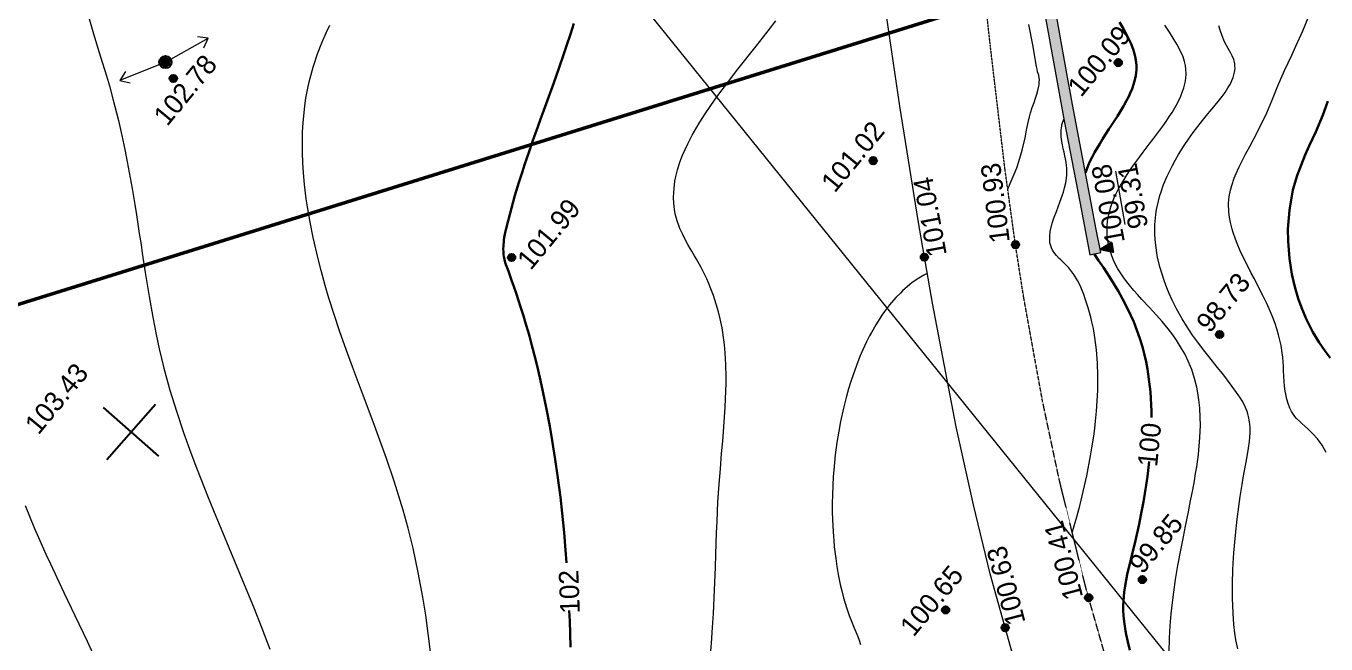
# Model space of a CAD drawing. Header units: millimetres. Extents: x -2893842 to -949497, y -1203244 to 262218.
# Drawn here: x -2516143 to -2463181, y -407266 to -382104 of the extents above; entities that cross this region are included whole.
import ezdxf

# ---------------------------------------------------------------- set-up
doc = ezdxf.new("R2010")
doc.units = ezdxf.units.MM
doc.linetypes.add('g5_05x2', pattern=[3.5, 2.5, -1])
doc.layers.get('0').update_dxf_attribs({"lineweight": 5})
for name, color, linetype in [('!!!_ Размеры', 7, 'Continuous'), ('02_сетка', 253, 'Continuous'), ('06_Инженерно-технические сооружения', 253, 'Continuous'), ('07_Объекты электропередачи', 253, 'Continuous'), ('10_Границы покрытий и угодий', 253, 'Continuous'), ('19_Горизонтали', 253, 'Continuous'), ('61_Отметки высоты поверхности', 253, 'Continuous'), ('65_Границы', 253, 'Continuous')]:
    doc.layers.add(name, color=color, linetype=linetype)
doc.styles.add('LIKE17', font='d431.shx')
doc.styles.add('LIKE36', font='pragmai.shx')
doc.linetypes.add('g5_280_1', pattern='A,0.001,[21,GUGK_2005.shx,S=1,R=180,X=0,Y=0],2', length=2.001)

# ---------------------------------------------------------------- blocks, each defined once
blk = doc.blocks.new('BL_333')
at = {"color": 0}
for p, q in [((0, -3), (0, 3)), ((-3, 0), (3, 0))]:
    blk.add_line(p, q, dxfattribs=at)
blk = doc.blocks.new('g5_106_1a')
h = blk.add_hatch(color=255)
edge = h.paths.add_edge_path()
edge.add_arc((0, 0), 0.212, 0, 360)
at = {"color": 0}
blk.add_circle((0, 0), 0.25, dxfattribs=at)
blk = doc.blocks.new('g5_115_1')
at = {"color": 0, "lineweight": 20}
for points in [[(0, 0), (2, 0)], [(1.647, -0.252), (2, 0), (1.647, 0.252)]]:
    blk.add_lwpolyline(points, dxfattribs=at)
blk = doc.blocks.new('g5_330')
blk.add_hatch(color=0).paths.add_polyline_path([(-0.15, 0, 1), (0.15, 0, 1)])
at = {"color": 0}
blk.add_circle((0, 0), 0.15, dxfattribs=at)
blk = doc.blocks.new('g5_330a')
blk.add_hatch(color=0).paths.add_polyline_path([(0, 0), (-0.2, 0.5), (0.2, 0.5)])
at = {"color": 0}
blk.add_lwpolyline([(0, 0), (-0.2, 0.5), (0.2, 0.5)], close=True, dxfattribs=at)
blk = doc.blocks.new('Топо_07.04.17')
at = {"layer": '06_Инженерно-технические сооружения', "linetype": 'Continuous', "lineweight": 20}
blk.add_hatch(color=7, dxfattribs=at).paths.add_polyline_path([(-572232, -215330), (-572308, -214370), (-572416, -212989), (-572562, -211092), (-572701, -209211), (-572800, -207779), (-572951, -205386), (-573067, -203252), (-573191, -200351), (-573305, -197151), (-573385, -194437), (-573834, -194450), (-573772, -196616), (-573690, -198981), (-573589, -201791), (-573400, -205422), (-573107, -209827), (-572853, -213173), (-572681, -215366)])
at = {"layer": '02_сетка', "color": 3, "linetype": 'Continuous'}
for p, q in [((-613416, -219140), (-611195, -217124)), ((-611298, -219243), (-613314, -217022))]:
    blk.add_line(p, q, dxfattribs=at)
at = {"layer": '06_Инженерно-технические сооружения', "color": 7, "linetype": 'Continuous', "lineweight": 20}
blk.add_lwpolyline([(-572232, -215330), (-572308, -214370), (-572416, -212989), (-572562, -211092), (-572701, -209211), (-572800, -207779), (-572951, -205386), (-573067, -203252), (-573191, -200351), (-573305, -197151), (-573385, -194437), (-573834, -194450), (-573772, -196616), (-573690, -198981), (-573589, -201791), (-573400, -205422), (-573107, -209827), (-572853, -213173), (-572681, -215366)], close=True, dxfattribs=at)
at = {"layer": '06_Инженерно-технические сооружения', "color": 7, "linetype": 'g5_280_1', "lineweight": 20}
blk.add_lwpolyline([(-572232, -215330), (-572308, -214370), (-572416, -212989), (-572562, -211092), (-572701, -209211), (-572800, -207779), (-572951, -205386), (-573067, -203252), (-573191, -200351), (-573305, -197151), (-573385, -194437)], dxfattribs=at)
at = {"layer": '06_Инженерно-технические сооружения', "color": 7, "linetype": 'Continuous', "lineweight": 20}
blk.add_lwpolyline([(-571123, -214306), (-571254, -212102)], dxfattribs=at)
at = {"layer": '07_Объекты электропередачи', "color": 7, "linetype": 'Continuous', "lineweight": 20}
blk.add_lwpolyline([(-307031, -727325), (-304847, -658632), (-420356, -469373), (-603704, -181090), (-608409, -171240)], dxfattribs=at)
at = {"layer": '10_Границы покрытий и угодий', "color": 7, "linetype": 'Continuous', "lineweight": 20}
blk.add_lwpolyline([(-577539, -231859), (-578182, -227815), (-578548, -224950), (-578885, -221712), (-579283, -216608), (-579477, -213280), (-579693, -208486), (-579849, -203804), (-579993, -198294), (-580171, -191884), (-580412, -186082), (-580652, -181291), (-580770, -177482), (-580986, -172319), (-581309, -169362)], dxfattribs=at)
at = {"layer": '10_Границы покрытий и угодий', "color": 7, "linetype": 'g5_05x2', "lineweight": 20}
blk.add_lwpolyline([(-573485, -234176), (-574369, -228863), (-574957, -224312), (-575275, -221015), (-575558, -216777), (-575651, -214618), (-575728, -211492), (-575754, -206430), (-575732, -200669), (-575772, -195066), (-575935, -189275), (-576176, -183459), (-576397, -178575), (-576582, -174359), (-576633, -173141), (-576674, -172218), (-576684, -171421), (-576685, -170982), (-576576, -169610)], dxfattribs=at)
at = {"layer": '19_Горизонтали', "color": 252, "linetype": 'Continuous', "lineweight": 20}
for points in [[(-575707, -212331), (-575580, -212119), (-575376, -211763), (-575248, -211520), (-575128, -211272), (-574939, -210827), (-574770, -210344), (-574674, -210032), (-574598, -209783), (-574501, -209503), (-574439, -209354), (-574339, -209147), (-574246, -208957), (-574168, -208786), (-574101, -208628), (-574041, -208476), (-573982, -208316), (-573962, -208256), (-573939, -208151), (-573939, -208151), (-573926, -208051), (-573924, -207965), (-573929, -207898), (-573933, -207870), (-573960, -207732), (-573970, -207618), (-573978, -207502), (-573987, -207350), (-573993, -207252), (-573998, -207181), (-574034, -206608), (-574092, -205768)], [(-571299, -231822), (-571222, -231226), (-571141, -230747), (-571045, -230266), (-570941, -229808), (-570839, -229397), (-570705, -228898), (-570545, -228346), (-570339, -227670), (-570194, -227210), (-570059, -226789), (-569876, -226221), (-569737, -225789), (-569598, -225346), (-569493, -224999), (-569406, -224699), (-569332, -224432), (-569208, -223940), (-569068, -223265), (-568994, -222772), (-568960, -222459), (-568936, -222064), (-568933, -221740), (-568943, -221456), (-568964, -221208), (-569011, -220859), (-569090, -220482), (-569236, -219995), (-569301, -219816), (-569401, -219574), (-569572, -219215), (-569695, -218986), (-569850, -218725), (-570061, -218401), (-570266, -218112), (-570526, -217759), (-570782, -217415), (-570944, -217192), (-571071, -217011), (-571224, -216779), (-571394, -216498), (-571529, -216244), (-571614, -216063), (-571700, -215848), (-571751, -215697), (-571803, -215514), (-571847, -215307), (-571883, -215032), (-571892, -214855), (-571893, -214703), (-571880, -214491), (-571862, -214340), (-571845, -214241), (-571787, -213993), (-571736, -213827), (-571614, -213522), (-571509, -213308), (-571401, -213116), (-571238, -212860), (-570858, -212352), (-570727, -212195), (-570507, -211943), (-570234, -211647), (-570057, -211461), (-569775, -211168), (-569609, -210996), (-569418, -210797), (-569144, -210503), (-568981, -210320), (-568819, -210131), (-568700, -209984), (-568502, -209720), (-568426, -209609), (-568279, -209370), (-568233, -209287), (-568117, -209043), (-568042, -208841), (-567996, -208671), (-567962, -208487), (-567947, -208294), (-567950, -208147), (-567968, -207982), (-568006, -207790), (-568120, -207428), (-568196, -207240), (-568442, -206720), (-568593, -206425)], [(-568505, -231987), (-568537, -231622), (-568548, -231347), (-568548, -230984), (-568529, -230531), (-568481, -229912), (-568417, -229331), (-568337, -228759), (-568298, -228520), (-568223, -228087), (-568082, -227381), (-567938, -226739), (-567812, -226231), (-567709, -225836), (-567576, -225354), (-567502, -225098), (-567375, -224673), (-567292, -224406), (-567148, -223918), (-567083, -223660), (-567015, -223302), (-566992, -223098), (-566986, -222973), (-566985, -222853), (-566999, -222641), (-567015, -222532), (-567034, -222437), (-567061, -222333), (-567084, -222261), (-567129, -222136), (-567195, -221981), (-567249, -221866), (-567326, -221716), (-567524, -221354), (-567854, -220801), (-568041, -220499), (-568212, -220228), (-568382, -219957), (-568521, -219731), (-568647, -219521), (-568729, -219381), (-568894, -219087), (-569099, -218691), (-569244, -218383), (-569422, -217959), (-569559, -217588), (-569651, -217304), (-569723, -217054), (-569800, -216747), (-569903, -216216), (-569955, -215792), (-569974, -215500), (-569975, -215044), (-569960, -214814), (-569911, -214436), (-569828, -214042), (-569774, -213847), (-569663, -213515), (-569575, -213291), (-569515, -213154), (-569375, -212865), (-569375, -212865), (-569199, -212547), (-568936, -212132), (-568783, -211913), (-568636, -211717), (-568368, -211382), (-568168, -211148), (-567935, -210891), (-567732, -210677), (-567514, -210456), (-567327, -210272), (-567169, -210121), (-566987, -209948), (-566727, -209694), (-566608, -209571), (-566467, -209418), (-566327, -209250), (-566238, -209132), (-566178, -209043), (-566136, -208974), (-566068, -208848), (-566068, -208848), (-565988, -208647), (-565970, -208578), (-565953, -208493), (-565943, -208395), (-565942, -208303), (-565947, -208242), (-565964, -208134), (-565964, -208134), (-566013, -207973), (-566056, -207862), (-566145, -207656), (-566254, -207375), (-566330, -207117), (-566382, -206882), (-566412, -206691)], [(-564021, -224449), (-564158, -224143), (-564220, -224026), (-564317, -223862), (-564475, -223633), (-564654, -223417), (-564773, -223287), (-564879, -223170), (-564969, -223066), (-565065, -222943), (-565126, -222851), (-565196, -222726), (-565238, -222634), (-565289, -222496), (-565344, -222289), (-565374, -222110), (-565394, -221905), (-565400, -221788), (-565402, -221577), (-565398, -221392), (-565376, -220955), (-565365, -220777), (-565356, -220591), (-565350, -220399), (-565348, -220213), (-565359, -219922), (-565409, -219472), (-565452, -219222), (-565501, -218997), (-565584, -218674), (-565642, -218474), (-565743, -218158), (-565866, -217808), (-566000, -217448), (-566136, -217096), (-566233, -216848), (-566358, -216519), (-566478, -216193), (-566580, -215892), (-566671, -215592), (-566723, -215398), (-566786, -215121), (-566811, -214981), (-566847, -214713), (-566863, -214489), (-566863, -214489), (-566864, -214285), (-566831, -213914), (-566775, -213651), (-566693, -213393), (-566622, -213213), (-566490, -212935), (-566390, -212750), (-566237, -212492), (-565922, -212013), (-565701, -211698), (-565350, -211195), (-564870, -210437), (-564611, -209971), (-564298, -209400), (-563954, -208810), (-563591, -208215), (-563384, -207876), (-563035, -207288), (-562757, -206789)]]:
    blk.add_lwpolyline(points, dxfattribs=at)
at = {"layer": '19_Горизонтали', "color": 42, "linetype": 'Continuous', "lineweight": 20}
for points in [[(-601193, -228405), (-601224, -226899), (-601258, -226160), (-601328, -225140), (-601428, -224127), (-601536, -223292), (-601654, -222546), (-601887, -221327), (-602096, -220375), (-602469, -218828), (-602767, -217643), (-603052, -216508), (-603216, -215830), (-603406, -214999), (-603685, -213632), (-603779, -213102), (-603879, -212470), (-603946, -211986), (-604047, -211104), (-604100, -210469), (-604135, -209834), (-604146, -209508), (-604151, -208912), (-604140, -208438), (-604121, -208031), (-604090, -207616), (-604046, -207198), (-603989, -206775), (-603928, -206416), (-603782, -205737), (-603702, -205435), (-603582, -205040), (-603497, -204790), (-603264, -204205), (-603025, -203697), (-602800, -203271), (-602578, -202885), (-602398, -202587)], [(-614757, -227255), (-615038, -226416), (-615417, -225315), (-615758, -224329), (-615973, -223698), (-616167, -223118), (-616306, -222695), (-616450, -222242), (-616646, -221605), (-616922, -220640)], [(-612118, -201178), (-612026, -201756), (-611928, -202274), (-611821, -202812), (-611670, -203606), (-611596, -204036), (-611513, -204568), (-611391, -205479), (-611322, -206103), (-611266, -206678), (-611224, -207191), (-611151, -208282), (-611116, -208951), (-611097, -209372), (-611066, -210136), (-611048, -210597), (-611035, -210955), (-611004, -211746), (-610957, -212733), (-610904, -213592), (-610847, -214306), (-610789, -214898), (-610690, -215707), (-610548, -216622), (-610382, -217503), (-610182, -218432), (-609984, -219258), (-609826, -219882), (-609486, -221139), (-609264, -221925), (-609067, -222606), (-608877, -223261), (-608378, -224991), (-608159, -225774), (-607919, -226666), (-607692, -227553)], [(-589916, -229980), (-589786, -229341), (-589669, -228718), (-589569, -228156), (-589414, -227214), (-589273, -226283), (-589199, -225773), (-589071, -224900), (-589003, -224453), (-588874, -223660), (-588745, -222948), (-588625, -222330), (-588502, -221717), (-588402, -221220), (-588288, -220643), (-588215, -220259), (-588144, -219857), (-588040, -219199), (-588002, -218923), (-587968, -218632), (-587923, -218147), (-587895, -217662), (-587889, -217327), (-587898, -216829), (-587909, -216639), (-587943, -216256), (-587978, -215977), (-588032, -215645), (-588106, -215291), (-588178, -215004), (-588249, -214755), (-588306, -214575), (-588392, -214327), (-588477, -214104), (-588628, -213744), (-588694, -213592), (-588783, -213391), (-588835, -213272), (-588908, -213100), (-589002, -212869), (-589072, -212681), (-589156, -212424), (-589189, -212301), (-589233, -212104), (-589277, -211803), (-589289, -211625), (-589289, -211367), (-589273, -211137), (-589243, -210922), (-589143, -210487), (-589083, -210298), (-588987, -210039), (-588852, -209736), (-588711, -209463), (-588453, -209028), (-588234, -208703), (-587899, -208252), (-587586, -207867), (-587174, -207394), (-586915, -207111), (-586601, -206778), (-586288, -206455), (-586082, -206244), (-585237, -205395), (-584896, -205051), (-584676, -204828), (-584320, -204460)], [(-574672, -226521), (-574654, -226481), (-574409, -225914), (-574243, -225478), (-574162, -225256), (-574039, -224915), (-573825, -224291), (-573577, -223504), (-573484, -223184), (-573359, -222721), (-573283, -222421), (-573214, -222125), (-573129, -221726), (-572985, -220898), (-572909, -220285), (-572871, -219794), (-572852, -219238), (-572860, -218737), (-572882, -218370), (-572915, -218032), (-572932, -217897), (-572992, -217512), (-572992, -217512), (-573061, -217168), (-573114, -216942), (-573223, -216569), (-573300, -216357), (-573423, -216090), (-573526, -215910), (-573601, -215797), (-573739, -215619), (-573812, -215530), (-573889, -215438), (-573940, -215375), (-574040, -215244), (-574100, -215153), (-574174, -215010), (-574206, -214917), (-574229, -214820), (-574243, -214696), (-574227, -214451), (-574180, -214243), (-574059, -213914), (-573952, -213682), (-573842, -213464), (-573749, -213285), (-573652, -213097), (-573517, -212822), (-573468, -212713), (-573398, -212544), (-573329, -212352), (-573299, -212254), (-573274, -212155), (-573251, -212044), (-573220, -211752), (-573219, -211644), (-573223, -211509), (-573232, -211374), (-573243, -211251), (-573259, -211099), (-573274, -210963), (-573290, -210797), (-573299, -210650), (-573301, -210460), (-573297, -210376), (-573285, -210259), (-573271, -210183), (-573253, -210104), (-573231, -210030), (-573217, -209989), (-573182, -209902), (-573155, -209843), (-573111, -209759)], [(-579355, -215373), (-579501, -215430), (-579644, -215493), (-579793, -215566), (-579887, -215616), (-579999, -215679), (-580105, -215744), (-580434, -215969), (-580532, -216044), (-580732, -216209), (-581021, -216475), (-581255, -216719), (-581378, -216856), (-581484, -216981), (-581672, -217216), (-581883, -217503), (-581973, -217632), (-582126, -217863), (-582333, -218202), (-582461, -218425), (-582645, -218770), (-582926, -219354), (-583072, -219687), (-583209, -220026), (-583366, -220444), (-583544, -220971), (-583660, -221346), (-583787, -221800), (-583910, -222296), (-583979, -222603), (-584042, -222911), (-584091, -223165), (-584208, -223897), (-584254, -224252), (-584292, -224600), (-584338, -225160), (-584360, -225590), (-584365, -225747), (-584370, -226012), (-584370, -226292), (-584367, -226486), (-584355, -226821), (-584336, -227152), (-584300, -227557), (-584268, -227831), (-584227, -228114), (-584155, -228516), (-584119, -228690), (-584079, -228863), (-584020, -229093), (-583949, -229344), (-583888, -229552), (-583835, -229740), (-583796, -229894), (-583755, -230079)]]:
    blk.add_lwpolyline(points, dxfattribs=at)
at = {"layer": '19_Горизонтали', "color": 42, "linetype": 'Continuous', "lineweight": 30}
for points in [[(-595282, -225432), (-595261, -224909), (-595242, -224192), (-595231, -223396), (-595230, -222746), (-595243, -221856), (-595262, -221192), (-595297, -220411), (-595332, -219820), (-595384, -219126), (-595450, -218392), (-595499, -217933), (-595550, -217496), (-595594, -217151), (-595666, -216625), (-595688, -216475), (-595748, -216093), (-595780, -215895), (-595832, -215590), (-595896, -215233), (-595967, -214863), (-596020, -214598), (-596085, -214289), (-596146, -214012), (-596208, -213736), (-596258, -213526), (-596298, -213361), (-596331, -213226), (-596367, -213085), (-596387, -213000), (-596398, -212945), (-596409, -212871), (-596414, -212806), (-596417, -212748), (-596418, -212670), (-596413, -212550), (-596404, -212450), (-596385, -212313), (-596374, -212255), (-596355, -212161), (-596339, -212093), (-596311, -211985), (-596290, -211912), (-596271, -211848), (-596253, -211794), (-596230, -211725), (-596212, -211672), (-596082, -211317), (-595887, -210821), (-595687, -210336), (-595465, -209821), (-595272, -209391), (-595155, -209134), (-595035, -208877), (-594909, -208609), (-594728, -208232), (-594637, -208046), (-594444, -207651), (-594297, -207354), (-594199, -207158), (-593596, -205946), (-593307, -205356), (-593068, -204856), (-592906, -204508), (-592702, -204058), (-592518, -203634)], [(-572490, -212031), (-572343, -211750), (-572254, -211600), (-572147, -211432), (-572027, -211255), (-571777, -210918), (-571642, -210746), (-571512, -210587), (-571337, -210375), (-571154, -210154), (-570929, -209881), (-570779, -209693), (-570642, -209514), (-570506, -209324), (-570370, -209121), (-570322, -209043), (-570213, -208849), (-570075, -208551), (-570000, -208327), (-569950, -208097), (-569932, -207936), (-569927, -207791), (-569940, -207560), (-569954, -207446), (-569991, -207252), (-570059, -206991), (-570187, -206624), (-570290, -206377), (-570422, -206091)], [(-563432, -220634), (-563604, -220352), (-563809, -219971), (-564015, -219516), (-564224, -218950), (-564360, -218479), (-564449, -218094), (-564536, -217599), (-564595, -217084), (-564624, -216431), (-564599, -215728), (-564547, -215235), (-564404, -214473), (-564165, -213673), (-563931, -213109), (-563506, -212308), (-563302, -211964), (-562978, -211426), (-562617, -210786), (-562347, -210247)], [(-570932, -222240), (-570905, -221975), (-570860, -221193), (-570875, -220266), (-570899, -219952), (-570929, -219671), (-570978, -219328), (-571041, -218988), (-571216, -218286), (-571216, -218286), (-571299, -218019), (-571502, -217452), (-571708, -216958), (-571994, -216345), (-572197, -215943), (-572356, -215642), (-572511, -215352)], [(-572876, -231544), (-572922, -231203), (-572953, -230897), (-572965, -230744), (-572977, -230458), (-572978, -230259), (-572975, -230118), (-572962, -229908), (-572939, -229694), (-572916, -229541), (-572844, -229179), (-572780, -228929), (-572713, -228703), (-572640, -228477), (-572424, -227879), (-572150, -227133), (-571929, -226496), (-571880, -226348), (-571792, -226077), (-571645, -225603), (-571459, -224949), (-571367, -224599), (-571235, -224009)], [(-595507, -228861), (-595459, -228302), (-595420, -227805), (-595389, -227364)]]:
    blk.add_lwpolyline(points, dxfattribs=at)
at = {"layer": '65_Границы', "color": 1, "linetype": 'Continuous', "lineweight": 50}
blk.add_polyline3d([(-589422, -491540, -67200), (-612619, -462131, -67200), (-624589, -446444, -67200), (-633066, -430388, -67200), (-641609, -408893, -67200), (-641723, -396649, -67200), (-642312, -376829, -67200), (-648199, -353938, -67200), (-652094, -324788, -67200), (-654274, -313356, -67200), (-666228, -287634, -67200), (-666228, -287634, 0), (-678823, -259347, 0), (-689809, -226507, 0), (-575367, -204630, 0), (-573464, -168037, 0), (-544539, -166847, 0)], dxfattribs=at)
at = {"layer": '02_сетка', "color": 92, "xscale": 500.0000000002746, "yscale": 500.0000000002746, "zscale": 500.0000000002746, "rotation": 42.22816425403256}
blk.add_blockref('BL_333', (-612306, -218132), dxfattribs=at)
at = {"layer": '06_Инженерно-технические сооружения', "color": 7, "linetype": 'Continuous', "lineweight": 20, "xscale": 1000, "yscale": 1000, "zscale": 1000, "rotation": 273.7974957922106}
blk.add_blockref('g5_330a', (-572242, -215203, -67200), dxfattribs=at)
at = {"layer": '07_Объекты электропередачи', "color": 7, "linetype": 'Continuous', "lineweight": 20}
for name, xscale, yscale, zscale, rotation in [('g5_115_1', 999.9999999999994, 999.9999999999994, 999.9999999999994, 22.8075992434876), ('g5_115_1', 999.9999999999991, 999.9999999999991, 999.9999999999991, 195.510318592104), ('g5_106_1a', 999.9999999999995, 999.9999999999995, 999.9999999999995, 43.98139083737546)]:
    blk.add_blockref(name, (-609223, -203326, -67200), dxfattribs=dict(at, xscale=xscale, yscale=yscale, zscale=zscale, rotation=rotation))
at = {"layer": '61_Отметки высоты поверхности', "color": 7, "linetype": 'Continuous', "lineweight": 20, "xscale": 999.9999999999995, "yscale": 999.9999999999995, "zscale": 999.9999999999995, "rotation": 43.98139083737546}
for p in [(-608977, -204023, -67200), (-570651, -207724, -67200), (-581023, -210565, -67200), (-596105, -212822, -67200), (-579394, -214704, -67200), (-575651, -214618, -67200), (-567798, -219192, -67200), (-572050, -228752, -67200), (-580154, -229076, -67200), (-574307, -229236, -67200), (-577824, -230066, -67200)]:
    blk.add_blockref('g5_330', p, dxfattribs=at)
at = {"layer": '06_Инженерно-технические сооружения', "color": 7, "linetype": 'Continuous', "lineweight": 15, "style": 'LIKE36'}
for s, p in [('100.08', (-571205, -215008, -67200)), ('99.31', (-570193, -214502, -67200))]:
    blk.add_text(s, height=800, rotation=93.895, dxfattribs=at).set_placement(p)
at = {"layer": '19_Горизонтали', "color": 42, "linetype": 'Continuous', "lineweight": 15, "style": 'LIKE36'}
for s, rotation, p in [('100', 77.9864, (-570940, -224281, -33200)), ('102', 85.6803, (-594973, -227534, -33200))]:
    blk.add_text(s, height=800, rotation=rotation, dxfattribs=at).set_placement(p)
at = {"layer": '61_Отметки высоты поверхности', "color": 7, "linetype": 'Continuous', "lineweight": 15, "style": 'LIKE17'}
for s, rotation, p in [('102.78', 43.9814, (-609449, -205966, 19420)), ('100.09', 43.9814, (-572321, -208987, 19420)), ('101.02', 43.9814, (-582733, -211724, 19420)), ('101.99', 43.9814, (-595395, -213462, 19420)), ('100.93', 90.5422, (-575864, -214473, 19420)), ('101.04', 94.1364, (-578471, -214709, 19420)), ('103.43', 43.9814, (-616076, -217858, 19420)), ('98.73', 43.9814, (-568194, -219122, 19420)), ('100.41', 98.5497, (-574520, -229176, 19420)), ('99.85', 43.9814, (-572022, -228567, 19420)), ('100.63', 98.1725, (-576970, -229939, 19420)), ('100.65', 43.9814, (-581579, -230055, 19420))]:
    blk.add_text(s, height=800, rotation=rotation, dxfattribs=at).set_placement(p)

msp = doc.modelspace()

# ---------------------------------------------------------------- linework, layer by layer
at = {"layer": '65_Границы', "color": 1, "linetype": 'Continuous', "lineweight": 50}
msp.add_polyline3d([(-2458304.51419, -667717.55085, -67199.99998), (-2484668.48047, -641111.02755, -67199.99998), (-2498330.33922, -626873.33056, -67199.99998), (-2508562.9244, -611874.9873, -67199.99998), (-2519474.12472, -591479.0537, -67199.99998), (-2520968.07717, -579326.00445, -67199.99998), (-2523786.35803, -559698.93658, -67199.99998), (-2532216.09867, -537617.0736, -67199.99998), (-2539371.46715, -509091.70416, -67199.99998), (-2542826.11792, -497978.2039, -67199.99998), (-2557603.34832, -473767.5211, -67199.99998), (-2557603.34832, -473767.5211, 0), (-2573305.93634, -447080.91155, 0), (-2587923.49789, -415687.84712, 0), (-2476676.22235, -381052.48681, 0), (-2478910.24838, -344478.21132, 0), (-2450303.50531, -340035.60497, 0)], dxfattribs=at)

# ---------------------------------------------------------------- block references
at = {"layer": '!!!_ Размеры', "color": 1, "lineweight": 0, "rotation": 6.471407436947433}
msp.add_blockref('Топо_07.04.17', (-1928038.79367, -112877.83782), dxfattribs=at)

doc.saveas('drawing.dxf')
